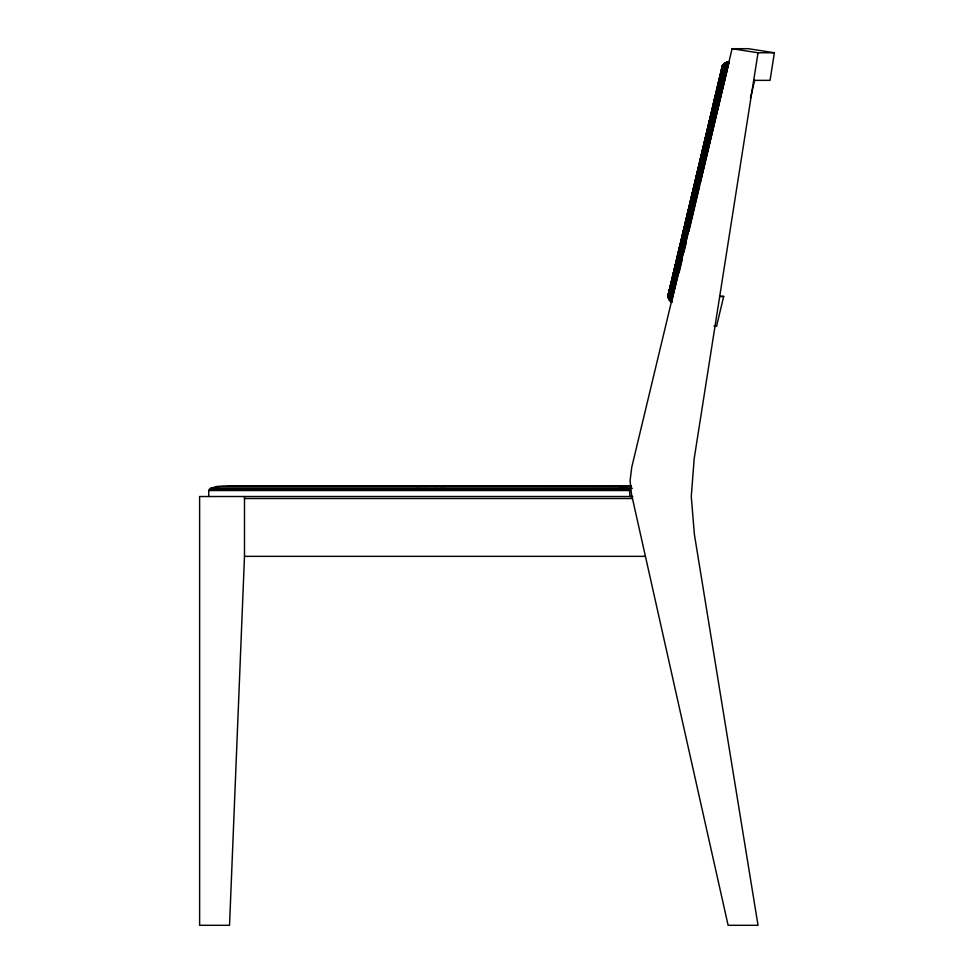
<?xml version="1.0" encoding="UTF-8"?>
<svg xmlns="http://www.w3.org/2000/svg" width="974" height="974" viewBox="0 0 974 974"><rect width="100%" height="100%" fill="white"/><g stroke="black" fill="none" stroke-linecap="round" stroke-linejoin="round"><path stroke-width="1.46" d="M244.486 496.521L244.486 556.349L229.535 925.3L199.621 925.3L199.621 496.521L632.881 496.521M774.379 52.779L758.028 52.779L694.182 458.681L691.272 496.509L694.377 534.324L758.028 925.3L728.114 925.3L631.529 494.329L630.081 480.803L631.736 467.289L732.107 48.7L748.458 48.7L774.379 52.779L770.044 80.355L753.693 80.355M700.343 182.942L729.015 61.946L724.315 63.322L722.331 65.733L667.896 296.887L668.712 299.42L672.036 302.451M710.326 119.79L711.337 115.346M714.027 103.524L722.781 65.1L667.896 296.887L725.35 62.811L669.26 300.077L726.361 62.312L728.893 61.934M722.988 66.816L723.67 63.87L667.884 296.522M701.511 156.948L703.569 148.06M706.308 136.214L709.401 122.87M710.095 119.912L722.781 65.1L667.872 296.12L668.554 293.442M698.638 169.732L699.661 165.312M705.444 140.256L707.477 131.417M710.204 119.632L722.781 65.1L667.896 296.9L724.315 63.322M667.896 296.887L722.331 65.733M671.086 301.818L728.357 62.007L726.361 62.312L670.197 301.222L728.357 62.007L729.015 61.946L671.585 302.147L670.027 300.771M679.024 272.939L682.177 259.668M683.918 252.29L686.013 243.439M688.813 231.629L699.649 185.888M750.467 97.972L754.667 80.221M668.566 299.152L725.35 62.811L668.712 299.42M714.027 326.034L716.608 325.986L723.694 296.425L719.847 296.388M208.74 496.521L208.74 490.531L210.713 488.291L216.07 486.647L223.399 486.05L631.237 486.05M436.157 486.44L438.446 486.05M440.638 486.44L444.874 486.05M443.633 486.44L449.16 486.05M723.694 296.425L719.969 296.461M631.189 486.343L227.539 486.05M216.07 486.647L631.335 486.647M210.713 488.291L632.357 488.291M209.24 489.374L629.484 489.374L629.983 496.521M208.74 490.531L629.983 490.531M244.486 498.518L632.467 498.518M244.486 556.349L645.433 556.349M412.574 486.05L418.102 486.44M615.324 486.05L622.654 486.647L629.484 489.374M416.86 486.05L421.097 486.44M715.707 325.852L716.608 325.986M732.107 48.7L758.028 52.779M726.361 62.312L729.161 62.762M423.288 486.05L425.577 486.44M726.701 62.214L729.392 62.701"/></g></svg>
